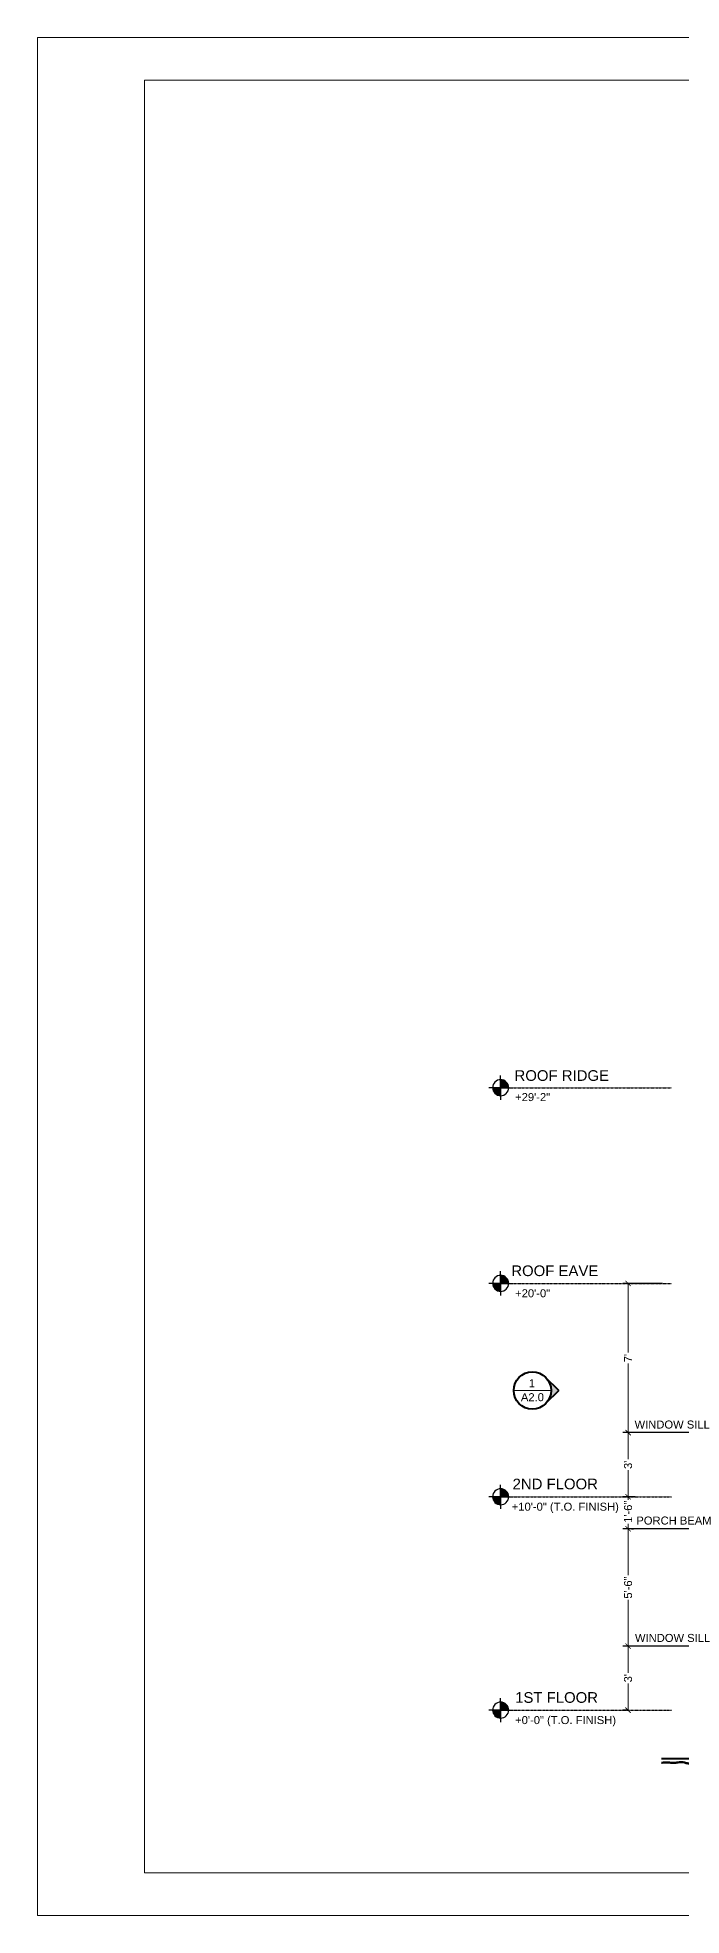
# Model space of a CAD drawing. Header units: inches. Extents: x -4969 to 16721, y 2489 to 24693.
# Drawn here: x 84 to 446, y 4791 to 5847 of the extents above; entities that cross this region are included whole.
import ezdxf

# ---------------------------------------------------------------- set-up
doc = ezdxf.new("R2010")
doc.units = ezdxf.units.IN
doc.header["$MEASUREMENT"] = 0
doc.linetypes.add('CENTER', pattern=[2, 1.25, -0.25, 0.25, -0.25])
doc.layers.get('0').update_dxf_attribs({"lineweight": 5})
doc.layers.add('0-NPLT', color=1, linetype='Continuous', plot=False)
for name, color, linetype, lineweight in [('2', 6, 'Continuous', 20), ('3', 3, 'Continuous', 30), ('4', 2, 'Continuous', 40), ('5', 4, 'Continuous', 50), ('A-DIMSx', 7, 'Continuous', 9), ('A-LINK', 7, 'Continuous', 40), ('A-TEXTx', 7, 'Continuous', 20)]:
    doc.layers.add(name, color=color, linetype=linetype, lineweight=lineweight)
doc.styles.get("Standard").update_dxf_attribs({"font": 'Arial.ttf'})
doc.dimstyles.get("Standard").update_dxf_attribs({"dimtxt": 3, "dimasz": 2, "dimexe": 0.03125, "dimexo": 0.0625, "dimgap": 0.03125, "dimtad": 0, "dimtoh": 1, "dimdec": 4, "dimlfac": 0.99985, "dimzin": 0, "dimdsep": 46, "dimlunit": 4, "dimtxsty": 'Standard', "dimblk": 'ARCHTICK', "dimblk1": 'ARCHTICK', "dimblk2": 'ARCHTICK', "dimcen": 0.09, "dimclrt": 256, "dimadec": 0, "dimazin": 0, "dimtfac": 1, "dimtdec": 4, "dimtofl": 0, "dimtmove": 0, "dimatfit": 3, "dimfxl": 1, "dimtolj": 1, "dimtzin": 0, "dimarcsym": 0})

# ---------------------------------------------------------------- blocks, each defined once
blk = doc.blocks.new('Elevation Callout - 1')
at = {"layer": 'A-LINK', "ltscale": 0.1}
blk.add_hatch(color=152, dxfattribs=at).paths.add_polyline_path([(2031.6, 7377.7), (2039, 7370.2), (2046.4, 7377.7, -0.198912), (2039, 7374.6, -0.198912)])
at = {"layer": 'A-LINK', "color": 152, "ltscale": 0.1}
for q in [(2031.6, 7377.7), (2046.4, 7377.7)]:
    blk.add_line((2039, 7370.2), q, dxfattribs=at)
blk.add_circle((2039, 7385.1), 10.5, dxfattribs=at)
blk = doc.blocks.new('Point')
at = {"lineweight": 0, "ltscale": 0.1}
h = blk.add_hatch(color=256, dxfattribs=at)
h.dxf.hatch_style = 1
h.paths.add_polyline_path([(-3.29, 4.165, 0.414214), (-3.353, 4.103), (-3.29, 4.103)])
h.paths.add_polyline_path([(-3.29, 4.103), (-3.29, 4.04, 0.414214), (-3.228, 4.103)])
at = {"layer": '3', "ltscale": 0.1}
for q in [(-3.29, 4.197), (-3.384, 4.103), (-3.197, 4.103), (-3.29, 4.009)]:
    blk.add_line((-3.29, 4.103), q, dxfattribs=at)
blk.add_circle((-3.29, 4.103), 0.0625, dxfattribs=at)
blk = doc.blocks.new('_ArchTick')
at = {"color": 0, "linetype": 'ByBlock', "lineweight": 0, "const_width": 0.15}
blk.add_lwpolyline([(-0.5, -0.5), (0.5, 0.5)], dxfattribs=at)
blk = doc.blocks.new('*D339')
at = {"layer": 'A-DIMSx', "color": 0, "lineweight": -2, "ltscale": 0.1, "transparency": 16777216}
for p, q in [((418.8, 4942), (412.8, 4942)), ((416.1, 4905.9), (412.8, 4905.9))]:
    blk.add_line(p, q, dxfattribs=at)
at = {"layer": 'A-DIMSx', "color": 0, "lineweight": 5, "ltscale": 0.1, "transparency": 16777216}
for p, q in [((415.8, 4942), (415.8, 4927)), ((415.8, 4905.9), (415.8, 4920.9))]:
    blk.add_line(p, q, dxfattribs=at)
at = {"layer": 'Defpoints', "color": 0, "ltscale": 0.1, "transparency": 16777216}
for p in [(415.8, 4942), (420.8, 4942), (418.1, 4905.9)]:
    blk.add_point(p, dxfattribs=at)
at = {"layer": 'A-DIMSx', "color": 0, "lineweight": 5, "ltscale": 0.1, "transparency": 16777216, "xscale": 3, "yscale": 3, "zscale": 3}
for p, rotation in [((415.8, 4942), 90), ((415.8, 4905.9), 270)]:
    blk.add_blockref('_ArchTick', p, dxfattribs=dict(at, rotation=rotation))
at = {"layer": 'A-DIMSx', "ltscale": 0.1, "transparency": 16777216, "insert": (415.8, 4923.9), "char_height": 4.5, "attachment_point": 5, "rotation": 90}
blk.add_mtext("\\A1;3'", dxfattribs=at)
blk = doc.blocks.new('*D340')
at = {"layer": 'A-DIMSx', "color": 0, "lineweight": -2, "ltscale": 0.1, "transparency": 16777216}
for p, q in [((464.8, 5007.9), (412.8, 5007.9)), ((464.8, 4942), (412.8, 4942))]:
    blk.add_line(p, q, dxfattribs=at)
at = {"layer": 'A-DIMSx', "color": 0, "lineweight": 5, "ltscale": 0.1, "transparency": 16777216}
for p, q in [((415.8, 5007.9), (415.8, 4981.9)), ((415.8, 4942), (415.8, 4968))]:
    blk.add_line(p, q, dxfattribs=at)
at = {"layer": 'Defpoints', "color": 0, "ltscale": 0.1, "transparency": 16777216}
for p in [(415.8, 5007.9), (466.8, 5007.9), (466.8, 4942)]:
    blk.add_point(p, dxfattribs=at)
at = {"layer": 'A-DIMSx', "color": 0, "lineweight": 5, "ltscale": 0.1, "transparency": 16777216, "xscale": 3, "yscale": 3, "zscale": 3}
for p, rotation in [((415.8, 5007.9), 90), ((415.8, 4942), 270)]:
    blk.add_blockref('_ArchTick', p, dxfattribs=dict(at, rotation=rotation))
at = {"layer": 'A-DIMSx', "ltscale": 0.1, "transparency": 16777216, "insert": (415.8, 4974.9), "char_height": 4.5, "attachment_point": 5, "rotation": 90}
blk.add_mtext('\\A1;5\'-6"', dxfattribs=at)
blk = doc.blocks.new('*D341')
at = {"layer": 'A-DIMSx', "color": 0, "lineweight": -2, "ltscale": 0.1, "transparency": 16777216}
for p, q in [((465.8, 5062), (412.8, 5062)), ((414.6, 5025.9), (412.8, 5025.9))]:
    blk.add_line(p, q, dxfattribs=at)
at = {"layer": 'A-DIMSx', "color": 0, "lineweight": 5, "ltscale": 0.1, "transparency": 16777216}
for p, q in [((415.8, 5062), (415.8, 5047)), ((415.8, 5025.9), (415.8, 5040.9))]:
    blk.add_line(p, q, dxfattribs=at)
at = {"layer": 'Defpoints', "color": 0, "ltscale": 0.1, "transparency": 16777216}
for p in [(415.8, 5062), (467.8, 5062), (416.6, 5025.9)]:
    blk.add_point(p, dxfattribs=at)
at = {"layer": 'A-DIMSx', "color": 0, "lineweight": 5, "ltscale": 0.1, "transparency": 16777216, "xscale": 3, "yscale": 3, "zscale": 3}
for p, rotation in [((415.8, 5062), 90), ((415.8, 5025.9), 270)]:
    blk.add_blockref('_ArchTick', p, dxfattribs=dict(at, rotation=rotation))
at = {"layer": 'A-DIMSx', "ltscale": 0.1, "transparency": 16777216, "insert": (415.8, 5043.9), "char_height": 4.5, "attachment_point": 5, "rotation": 90}
blk.add_mtext("\\A1;3'", dxfattribs=at)
blk = doc.blocks.new('*D342')
at = {"layer": 'A-DIMSx', "color": 0, "lineweight": -2, "ltscale": 0.1, "transparency": 16777216}
for p, q in [((419.8, 5025.9), (412.8, 5025.9)), ((417.8, 5007.9), (418.8, 5007.9))]:
    blk.add_line(p, q, dxfattribs=at)
at = {"layer": 'A-DIMSx', "color": 0, "lineweight": 5, "ltscale": 0.1, "transparency": 16777216}
for p, q in [((415.8, 5025.9), (415.8, 5024.3)), ((415.8, 5007.9), (415.8, 5010.7))]:
    blk.add_line(p, q, dxfattribs=at)
at = {"layer": 'Defpoints', "color": 0, "ltscale": 0.1, "transparency": 16777216}
for p in [(421.8, 5025.9), (415.8, 5007.9), (415.8, 5007.9)]:
    blk.add_point(p, dxfattribs=at)
at = {"layer": 'A-DIMSx', "color": 0, "lineweight": 5, "ltscale": 0.1, "transparency": 16777216, "xscale": 3, "yscale": 3, "zscale": 3}
for p, rotation in [((415.8, 5025.9), 90), ((415.8, 5007.9), 270)]:
    blk.add_blockref('_ArchTick', p, dxfattribs=dict(at, rotation=rotation))
at = {"layer": 'A-DIMSx', "ltscale": 0.1, "transparency": 16777216, "insert": (415.8, 5017.5), "char_height": 4.5, "attachment_point": 5, "rotation": 90}
blk.add_mtext('\\A1;1\'-6"', dxfattribs=at)
blk = doc.blocks.new('*D343')
at = {"layer": 'A-DIMSx', "color": 0, "lineweight": -2, "ltscale": 0.1, "transparency": 16777216}
for p, q in [((435.2, 5145.9), (412.8, 5145.9)), ((464.8, 5062), (412.8, 5062))]:
    blk.add_line(p, q, dxfattribs=at)
at = {"layer": 'A-DIMSx', "color": 0, "lineweight": 5, "ltscale": 0.1, "transparency": 16777216}
for p, q in [((415.8, 5145.9), (415.8, 5107)), ((415.8, 5062), (415.8, 5100.9))]:
    blk.add_line(p, q, dxfattribs=at)
at = {"layer": 'Defpoints', "color": 0, "ltscale": 0.1, "transparency": 16777216}
for p in [(415.8, 5145.9), (437.2, 5145.9), (466.8, 5062)]:
    blk.add_point(p, dxfattribs=at)
at = {"layer": 'A-DIMSx', "color": 0, "lineweight": 5, "ltscale": 0.1, "transparency": 16777216, "xscale": 3, "yscale": 3, "zscale": 3}
for p, rotation in [((415.8, 5145.9), 90), ((415.8, 5062), 270)]:
    blk.add_blockref('_ArchTick', p, dxfattribs=dict(at, rotation=rotation))
at = {"layer": 'A-DIMSx', "ltscale": 0.1, "transparency": 16777216, "insert": (415.8, 5103.9), "char_height": 4.5, "attachment_point": 5, "rotation": 90}
blk.add_mtext("\\A1;7'", dxfattribs=at)
blk = doc.blocks.new('BORDER 11X17')
at = {"layer": '0-NPLT', "lineweight": 9, "ltscale": 0.1}
blk.add_lwpolyline([(29864.74, -10461.77), (29048.74, -10461.77), (29048.74, -10989.77), (29864.74, -10989.77), (29864.74, -10461.77)], dxfattribs=at)
blk.add_lwpolyline([(29792.74, -10473.77), (29078.74, -10473.77), (29078.74, -10977.77), (29792.74, -10977.77)], close=True, dxfattribs=at)

msp = doc.modelspace()

# ---------------------------------------------------------------- linework, layer by layer
at = {"layer": '2', "color": 152, "ltscale": 0.1}
msp.add_line((351.5505448, 5085.7018038), (372.5505449, 5085.7018038), dxfattribs=at)
at = {"layer": '3', "linetype": 'CENTER', "ltscale": 0.25}
for p, q in [((350.9657394, 5255.9691275), (440.2157394, 5255.9691275)), ((350.9657394, 5145.9416121), (440.2157394, 5145.9416121)), ((348.7157394, 5025.9416121), (440.2157394, 5025.9416121)), ((348.7157394, 4905.9416121), (440.2157394, 4905.9416121))]:
    msp.add_line(p, q, dxfattribs=at)
at = {"layer": '4'}
msp.add_line((454.5989884, 4878.535623), (434.5943447, 4878.535623), dxfattribs=at)
at = {"layer": '5'}
msp.add_open_spline([(434.5943447, 4876.3797258), (434.6515244, 4876.383335), (435.3070177, 4876.4279888), (436.5329687, 4876.582627), (438.7783827, 4876.5600494), (441.187027, 4876.0502933), (444.2228468, 4876.6539643), (446.969599, 4876.7822102), (449.353746, 4875.8619953), (451.0505649, 4876.0690938), (452.4853558, 4876.6540811), (454.3971397, 4875.649676), (456.7263706, 4876.2780535), (459.4428341, 4876.7899599), (461.5197526, 4876.1189025), (463.4306772, 4876.2685904), (465.1623729, 4876.2372331), (467.2083236, 4876.1841501), (469.7687387, 4876.3181239), (472.429788, 4875.5125408), (474.4342563, 4875.798664), (475.4167743, 4875.9183931), (475.4739884, 4875.9253036)], degree=3, knots=[17.1451156229, 17.1451156229, 17.1451156229, 17.1451156229, 17.3168867809, 19.114976073, 20.8469711066, 24.0403607494, 26.363871891, 30.0742089263, 32.1103617678, 33.8516042112, 35.1119372476, 36.5297832171, 39.8619674173, 41.9746089412, 44.7750674343, 46.1707600226, 47.6978272911, 49.9710707726, 52.3164807139, 55.3425280243, 58.1293589993, 58.3017581721, 58.3017581721, 58.3017581721, 58.3017581721], dxfattribs=at)

# ---------------------------------------------------------------- block references
at = {"ltscale": 0.1}
for name, p, xscale, yscale, zscale in [('BORDER 11X17', (-58013.4783869, 26770.0450796), 2, 2, 2), ('Point', (107.3162304, 4960.5614162), -72, 72, 72), ('Point', (107.3162304, 4850.5339007), -72, 72, 72), ('Point', (107.3162304, 4730.5339007), -72, 72, 72), ('Point', (107.3162304, 4610.5339007), -72, 72, 72)]:
    msp.add_blockref(name, p, dxfattribs=dict(at, xscale=xscale, yscale=yscale, zscale=zscale))
at = {"color": 152, "ltscale": 0.1, "rotation": 90}
msp.add_blockref('Elevation Callout - 1', (7747.1261282, 3046.6917728), dxfattribs=at)

# ---------------------------------------------------------------- texts
at = {"layer": 'A-DIMSx', "ltscale": 0.1, "char_height": 4.5, "width": 68.561329235, "attachment_point": 1}
for s, insert in [('{WINDOW SILL}', (419.4478846, 5068.8048037)), ('{PORCH BEAM}', (420.4394864, 5014.8127409)), ('{WINDOW SILL}', (419.6723097, 4948.8048011))]:
    msp.add_mtext(s, dxfattribs=dict(at, insert=insert))
at = {"layer": 'A-LINK', "color": 152, "ltscale": 0.1, "attachment_point": 5}
for s, insert, char_height, width in [('{1}', (361.7404014, 5089.7451548), 4.5, 9.771161836), ('{\\H0.75x;A2.0}', (362.0462868, 5081.8918396), 6, 9.85131083)]:
    msp.add_mtext(s, dxfattribs=dict(at, insert=insert, char_height=char_height, width=width))
at = {"layer": 'A-TEXTx', "ltscale": 0.5, "attachment_point": 1}
for s, insert, char_height, width in [('{ROOF RIDGE }', (351.9860828, 5265.8092037), 6, 81.256520484), ('{+29\'-2"}', (352.340766, 5252.9544242), 4.5, 81.256520484), ('{ROOF EAVE}', (350.1662467, 5156.0278459), 6, 81.256520484), ('{+20\'-0"}', (352.340766, 5142.6130223), 4.5, 81.256520484), ('{2ND FLOOR }', (350.8921295, 5036.1209374), 6, 97.332351113), ('{+10\'-0" (T.O. FINISH)}', (350.4393723, 5022.6130223), 4.5, 81.256520484), ('{1ST FLOOR}', (352.340766, 4916.0604536), 6, 94.776154357), ('{+0\'-0" (T.O. FINISH)}', (352.340766, 4902.6130223), 4.5, 81.256520484)]:
    msp.add_mtext(s, dxfattribs=dict(at, insert=insert, char_height=char_height, width=width))

# ---------------------------------------------------------------- dimensions: what is measured, and where the dimension line sits
at = {"layer": 'A-DIMSx', "ltscale": 0.1}
for base, p1, p2, picture, middle in [((415.807598, 5145.9416121), (466.807598, 5061.95198), (437.2157394, 5145.9416121), '*D343', (415.807598, 5103.946796)), ((415.807598, 5061.95198), (416.5970686, 5025.9416121), (467.807598, 5061.95198), '*D341', (415.807598, 5043.946796)), ((415.807598, 5007.9459581), (466.807598, 4941.9519773), (466.807598, 5007.9459581), '*D340', (415.807598, 4974.9489677)), ((415.807598, 4941.9519773), (418.0754393, 4905.9416121), (420.8496695, 4941.9519773), '*D339', (415.807598, 4923.9467947))]:
    dim = msp.add_linear_dim(base=base, p1=p1, p2=p2, angle=90, dimstyle='Standard', override={"dimtxt": 4.5, "dimasz": 3, "dimexe": 3, "dimexo": 2, "dimgap": 1, "dimlfac": -47.9928, "dimlwd": 5}, dxfattribs=at)
    dim.commit()
    dim.dimension.update_dxf_attribs({"geometry": picture, "text_midpoint": middle})
dim = msp.add_linear_dim(base=(415.807598, 5007.9416121), p1=(421.7524612, 5025.9416121), p2=(415.807598, 5007.9416121), angle=90, dimstyle='Standard', override={"dimtxt": 4.5, "dimasz": 3, "dimexe": 3, "dimexo": 2, "dimgap": 1, "dimlfac": -47.9928, "dimlwd": 5}, dxfattribs=at)
dim.commit()
dim.dimension.update_dxf_attribs({"geometry": '*D342', "text_midpoint": (415.807598, 5017.5068075), "dimtype": 160})

doc.saveas('drawing.dxf')
